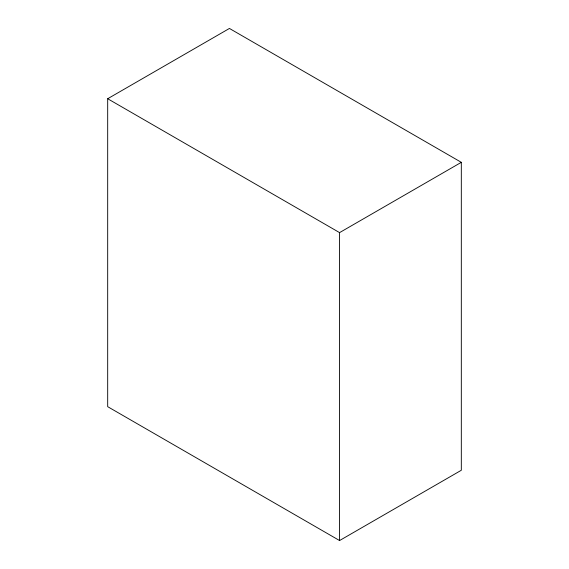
<?xml version="1.0" encoding="UTF-8"?>
<svg xmlns="http://www.w3.org/2000/svg" width="569" height="569" viewBox="0 0 569 569"><rect width="100%" height="100%" fill="white"/><g stroke="black" fill="none" stroke-linecap="round" stroke-linejoin="round"><path stroke-width="0.85" d="M107.683 98.736L229.428 28.45L461.317 162.329L461.317 470.264L339.572 540.55L107.683 406.671L107.683 98.736L339.572 232.621L461.317 162.329M339.572 232.621L339.572 540.55"/></g></svg>
